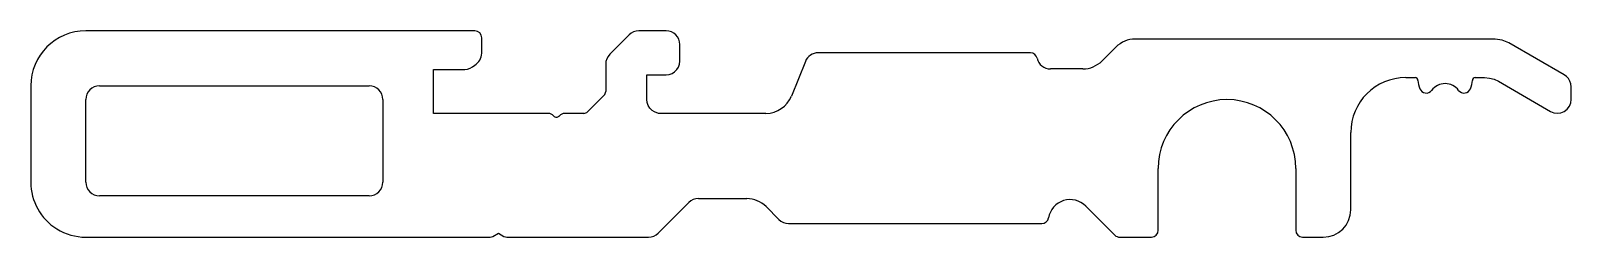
# Model space of a CAD drawing. Extents: x 1833 to 1889, y 1678.4 to 1685.9.
import ezdxf

# ---------------------------------------------------------------- set-up
doc = ezdxf.new("R2010")
doc.units = 0
doc.layers.get('0').update_dxf_attribs({"linetype": 'CONTINUOUS'})

msp = doc.modelspace()

# ---------------------------------------------------------------- linework, layer by layer
at = {"linetype": 'BYBLOCK'}
for p, q in [((1849.144, 1685.896), (1835.002, 1685.896)), ((1849.394, 1685.083), (1849.394, 1685.646)), ((1854.755, 1685.749), (1854.048, 1685.043)), ((1856.097, 1685.896), (1855.109, 1685.896)), ((1856.597, 1684.796), (1856.597, 1685.396)), ((1869.341, 1685.096), (1861.625, 1685.096)), ((1872.447, 1685.303), (1871.949, 1684.805)), ((1886.234, 1685.596), (1873.155, 1685.596)), ((1886.493, 1685.562), (1886.234, 1685.596)), ((1886.734, 1685.462), (1886.493, 1685.562)), ((1888.752, 1684.297), (1886.734, 1685.462)), ((1847.641, 1682.896), (1847.641, 1684.496)), ((1847.641, 1684.496), (1848.782, 1684.496)), ((1853.902, 1684.689), (1853.902, 1683.696)), ((1856.408, 1684.405), (1856.488, 1684.485)), ((1856.488, 1684.485), (1856.547, 1684.579)), ((1856.547, 1684.579), (1856.584, 1684.685)), ((1856.584, 1684.685), (1856.597, 1684.796)), ((1861.161, 1684.783), (1860.654, 1683.523)), ((1871.242, 1684.512), (1870.072, 1684.512)), ((1855.397, 1683.396), (1855.397, 1684.296)), ((1855.397, 1684.296), (1856.097, 1684.296)), ((1856.097, 1684.296), (1856.208, 1684.309)), ((1856.208, 1684.309), (1856.314, 1684.346)), ((1856.314, 1684.346), (1856.408, 1684.405)), ((1882.988, 1684.196), (1883.328, 1684.196)), ((1885.507, 1684.196), (1885.85, 1684.196)), ((1885.85, 1684.196), (1886.032, 1684.181)), ((1886.032, 1684.181), (1886.201, 1684.136)), ((1886.201, 1684.136), (1886.359, 1684.062)), ((1886.359, 1684.062), (1888.252, 1682.969)), ((1888.836, 1684.236), (1888.752, 1684.297)), ((1888.906, 1684.158), (1888.836, 1684.236)), ((1888.958, 1684.067), (1888.906, 1684.158)), ((1888.991, 1683.968), (1888.958, 1684.067)), ((1889.002, 1683.864), (1888.991, 1683.968)), ((1833.002, 1683.896), (1833.002, 1680.396)), ((1835.002, 1680.396), (1835.002, 1683.396)), ((1835.502, 1683.896), (1845.302, 1683.896)), ((1845.802, 1683.396), (1845.802, 1680.396)), ((1853.843, 1683.555), (1853.243, 1682.955)), ((1855.409, 1683.285), (1855.397, 1683.396)), ((1888.985, 1683.273), (1889.002, 1683.402)), ((1889.002, 1683.402), (1889.002, 1683.864)), ((1851.81, 1682.896), (1847.641, 1682.896)), ((1853.102, 1682.896), (1852.412, 1682.896)), ((1855.446, 1683.179), (1855.409, 1683.285)), ((1855.506, 1683.085), (1855.446, 1683.179)), ((1855.585, 1683.005), (1855.506, 1683.085)), ((1855.68, 1682.946), (1855.585, 1683.005)), ((1855.821, 1682.896), (1855.68, 1682.946)), ((1859.726, 1682.896), (1855.821, 1682.896)), ((1888.252, 1682.969), (1888.372, 1682.919)), ((1888.372, 1682.919), (1888.502, 1682.902)), ((1888.502, 1682.902), (1888.631, 1682.919)), ((1888.631, 1682.919), (1888.752, 1682.969)), ((1888.752, 1682.969), (1888.855, 1683.049)), ((1888.855, 1683.049), (1888.935, 1683.152)), ((1888.935, 1683.152), (1888.985, 1683.273)), ((1880.988, 1679.396), (1880.988, 1682.196)), ((1873.988, 1678.646), (1873.988, 1680.896)), ((1878.988, 1680.896), (1878.988, 1678.646)), ((1845.302, 1679.896), (1835.502, 1679.896)), ((1855.811, 1678.543), (1856.918, 1679.651)), ((1857.273, 1679.798), (1859.028, 1679.798)), ((1859.735, 1679.506), (1860.198, 1679.043)), ((1871.354, 1679.529), (1872.413, 1678.469)), ((1860.552, 1678.896), (1869.754, 1678.896)), ((1835.002, 1678.396), (1849.696, 1678.396)), ((1849.8, 1678.425), (1850.002, 1678.546)), ((1850.002, 1678.546), (1850.204, 1678.425)), ((1850.307, 1678.396), (1855.456, 1678.396)), ((1872.59, 1678.396), (1873.738, 1678.396)), ((1879.238, 1678.396), (1879.988, 1678.396))]:
    msp.add_line(p, q, dxfattribs=at)
for centre, radius, start, end in [((1835.002, 1683.896), 2, 90, 180), ((1849.144, 1685.646), 0.25, 360, 90), ((1855.109, 1685.396), 0.5, 90, 135.0852), ((1856.097, 1685.396), 0.5, 0, 90), ((1848.894, 1685.082), 0.5, 299.4533, 0.081), ((1854.402, 1684.689), 0.5, 135, 180), ((1861.625, 1684.596), 0.5, 90, 158.0818), ((1869.341, 1684.846), 0.25, 12.7888, 90), ((1873.155, 1684.596), 1, 90, 135), ((1848.782, 1684.996), 0.5, 270, 315.6839), ((1870.072, 1685.012), 0.5, 192.7888, 270), ((1871.242, 1685.512), 1, 270, 315), ((1882.988, 1682.196), 2, 90, 180), ((1883.33, 1684.096), 0.1, 358.0045, 90.8867), ((1884.425, 1684.158), 0.997, 183.7593, 201.4944), ((1884.419, 1683.358), 0.618, 90, 142.6357), ((1884.419, 1683.358), 0.618, 37.3643, 90), ((1884.413, 1684.158), 0.997, 338.5056, 356.2404), ((1885.509, 1684.096), 0.1, 90.8867, 181.9983), ((1835.502, 1683.396), 0.5, 90, 180), ((1845.302, 1683.396), 0.5, 0, 90), ((1853.702, 1683.696), 0.2, 315.0703, 0), ((1859.726, 1683.896), 1, 270, 338.0935), ((1876.488, 1680.896), 2.5, 0, 180), ((1883.73, 1683.884), 0.25, 201.4944, 322.6357), ((1885.109, 1683.884), 0.25, 217.3643, 338.5056), ((1851.81, 1682.646), 0.25, 39.6975, 89.9998), ((1852.111, 1682.896), 0.141, 219.6975, 225.0059), ((1852.111, 1682.896), 0.141, 315.0046, 320.3067), ((1852.412, 1682.646), 0.25, 90.0001, 140.3067), ((1853.102, 1683.096), 0.2, 270.1283, 315.0112), ((1852.111, 1682.896), 0.141, 225.0059, 270.0144), ((1852.111, 1682.896), 0.141, 270.0144, 315.0046), ((1835.002, 1680.396), 2, 180, 238.0638), ((1835.502, 1680.396), 0.5, 180, 270), ((1845.302, 1680.396), 0.5, 270, 0), ((1857.273, 1679.298), 0.5, 90, 135.1458), ((1859.028, 1678.798), 1, 45.017, 90), ((1870.788, 1678.963), 0.8, 45, 169.9477), ((1860.552, 1679.396), 0.5, 224.9999, 270), ((1869.754, 1679.146), 0.25, 270, 349.9477), ((1879.988, 1679.396), 1, 270, 0), ((1835.002, 1680.396), 2, 238.0638, 270), ((1849.696, 1678.596), 0.2, 270, 301.0889), ((1850.307, 1678.596), 0.2, 239.0437, 270), ((1855.456, 1678.896), 0.5, 270, 315.1099), ((1872.59, 1678.646), 0.25, 225, 270), ((1873.738, 1678.646), 0.25, 270, 359.9968), ((1879.238, 1678.646), 0.25, 180, 270)]:
    msp.add_arc(centre, radius, start, end, dxfattribs=at)

doc.saveas('drawing.dxf')
